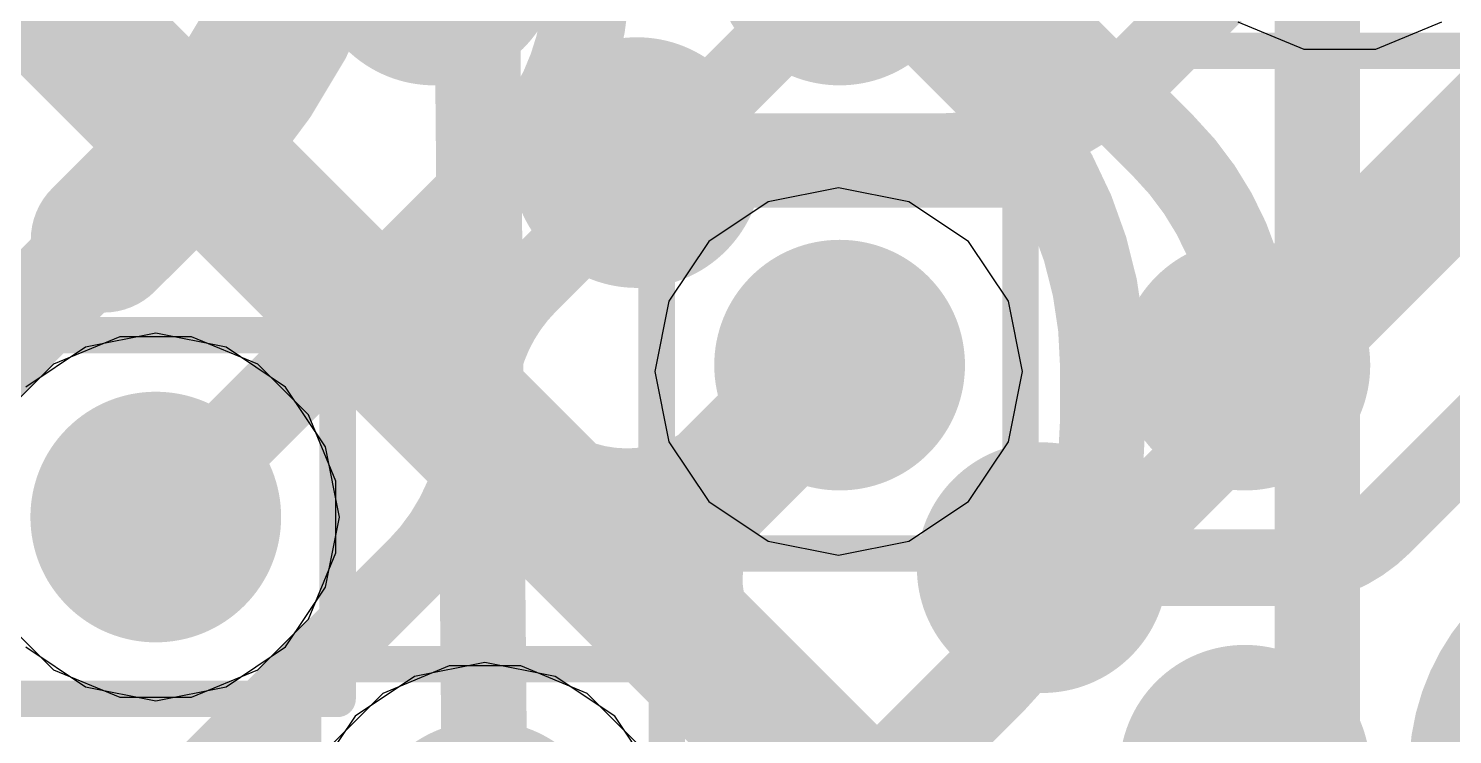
# Model space of a CAD drawing. Header units: inches. Extents: x -6 to 284, y -12 to 154.
# Drawn here: x 60.205 to 62.193, y 10.73 to 11.716 of the extents above; entities that cross this region are included whole.
import ezdxf

# ---------------------------------------------------------------- set-up
doc = ezdxf.new("R2010")
doc.units = ezdxf.units.IN
for name, color, linetype in [('Bottom Layer', 5, 'Continuous'), ('Drill Drawing', 1, 'Continuous'), ('GND-1', 16, 'Continuous'), ('GND-2', 90, 'Continuous'), ('GND-3', 216, 'Continuous'), ('GND-4', 54, 'Continuous'), ('PWR-1', 156, 'Continuous'), ('PWR-2', 130, 'Continuous'), ('Signal L1', 76, 'Continuous'), ('Signal L2', 6, 'Continuous'), ('Top Layer', 1, 'Continuous'), ('Top Paste', 8, 'Continuous'), ('Top Solder', 216, 'Continuous'), ('Via Holes', 16, 'Continuous')]:
    doc.layers.add(name, color=color, linetype=linetype)

# ---------------------------------------------------------------- blocks, each defined once
blk = doc.blocks.new('BGA_565_15_5_14_4__132')
at = {"layer": 'Top Layer'}
h = blk.add_hatch(color=1, dxfattribs=at)
edge = h.paths.add_edge_path()
edge.add_arc((-7.00000124, 3.60000042), 0.12499848, 0, 360)
h = blk.add_hatch(color=1, dxfattribs=at)
edge = h.paths.add_edge_path()
edge.add_arc((-7.400000439999999, 3.20000376), 0.12499848, 0, 360)
h = blk.add_hatch(color=1, dxfattribs=at)
edge = h.paths.add_edge_path()
edge.add_arc((-7.00000124, 3.20000122), 0.12499848, 0, 360)
h = blk.add_hatch(color=1, dxfattribs=at)
edge = h.paths.add_edge_path()
edge.add_arc((-7.00000124, 2.79999948), 0.12499848, 0, 360)
h = blk.add_hatch(color=1, dxfattribs=at)
edge = h.paths.add_edge_path()
edge.add_arc((-7.400000439999999, 2.39999774), 0.12499848, 0, 360)
h = blk.add_hatch(color=1, dxfattribs=at)
edge = h.paths.add_edge_path()
edge.add_arc((-7.00000124, 2.40000028), 0.12499848, 0, 360)
h = blk.add_hatch(color=1, dxfattribs=at)
edge = h.paths.add_edge_path()
edge.add_arc((-6.174999079999999, 2.27499926), 0.12499848, 0, 360)
h = blk.add_hatch(color=1, dxfattribs=at)
edge = h.paths.add_edge_path()
edge.add_arc((-7.00000124, 2.00000108), 0.12499848, 0, 360)
at = {"layer": 'Top Paste'}
h = blk.add_hatch(color=8, dxfattribs=at)
edge = h.paths.add_edge_path()
edge.add_arc((-7.00000124, 3.60000042), 0.12499848, 0, 360)
h = blk.add_hatch(color=8, dxfattribs=at)
edge = h.paths.add_edge_path()
edge.add_arc((-7.400000439999999, 3.20000376), 0.12499848, 0, 360)
h = blk.add_hatch(color=8, dxfattribs=at)
edge = h.paths.add_edge_path()
edge.add_arc((-7.00000124, 3.20000122), 0.12499848, 0, 360)
h = blk.add_hatch(color=8, dxfattribs=at)
edge = h.paths.add_edge_path()
edge.add_arc((-7.00000124, 2.79999948), 0.12499848, 0, 360)
h = blk.add_hatch(color=8, dxfattribs=at)
edge = h.paths.add_edge_path()
edge.add_arc((-7.400000439999999, 2.39999774), 0.12499848, 0, 360)
h = blk.add_hatch(color=8, dxfattribs=at)
edge = h.paths.add_edge_path()
edge.add_arc((-7.00000124, 2.40000028), 0.12499848, 0, 360)
h = blk.add_hatch(color=8, dxfattribs=at)
edge = h.paths.add_edge_path()
edge.add_arc((-6.174999079999999, 2.27499926), 0.12499848, 0, 360)
h = blk.add_hatch(color=8, dxfattribs=at)
edge = h.paths.add_edge_path()
edge.add_arc((-7.00000124, 2.00000108), 0.12499848, 0, 360)
at = {"layer": 'Top Solder'}
h = blk.add_hatch(color=216, dxfattribs=at)
edge = h.paths.add_edge_path()
edge.add_arc((-7.00000124, 3.60000042), 0.17499838, 0, 360)
h = blk.add_hatch(color=216, dxfattribs=at)
edge = h.paths.add_edge_path()
edge.add_arc((-7.400000439999999, 3.20000376), 0.17499838, 0, 360)
h = blk.add_hatch(color=216, dxfattribs=at)
edge = h.paths.add_edge_path()
edge.add_arc((-7.00000124, 3.20000122), 0.17499838, 0, 360)
h = blk.add_hatch(color=216, dxfattribs=at)
edge = h.paths.add_edge_path()
edge.add_arc((-6.174999079999999, 2.9250005), 0.17499838, 0, 360)
h = blk.add_hatch(color=216, dxfattribs=at)
edge = h.paths.add_edge_path()
edge.add_arc((-7.00000124, 2.79999948), 0.17499838, 0, 360)
h = blk.add_hatch(color=216, dxfattribs=at)
edge = h.paths.add_edge_path()
edge.add_arc((-7.400000439999999, 2.39999774), 0.17499838, 0, 360)
h = blk.add_hatch(color=216, dxfattribs=at)
edge = h.paths.add_edge_path()
edge.add_arc((-7.00000124, 2.40000028), 0.17499838, 0, 360)
h = blk.add_hatch(color=216, dxfattribs=at)
edge = h.paths.add_edge_path()
edge.add_arc((-6.174999079999999, 2.27499926), 0.17499838, 0, 360)
h = blk.add_hatch(color=216, dxfattribs=at)
edge = h.paths.add_edge_path()
edge.add_arc((-7.00000124, 2.00000108), 0.17499838, 0, 360)

msp = doc.modelspace()

# ---------------------------------------------------------------- hatches: boundary and pattern name
at = {"layer": 'Bottom Layer'}
h = msp.add_hatch(color=5, dxfattribs=at)
edge = h.paths.add_edge_path()
edge.add_arc((61.3361867, 11.23691682), 0.1499997, 0, 360)
h = msp.add_hatch(color=5, dxfattribs=at)
edge = h.paths.add_edge_path()
edge.add_arc((60.38287644, 11.03370158), 0.1499997, 0, 360)
at = {"layer": 'GND-1'}
h = msp.add_hatch(color=16, dxfattribs=at)
edge = h.paths.add_edge_path()
edge.add_arc((61.3361867, 11.23691682), 0.1499997, 0, 360)
h = msp.add_hatch(color=16, dxfattribs=at)
edge = h.paths.add_edge_path()
edge.add_arc((60.38287644, 11.03370158), 0.1499997, 0, 360)
at = {"layer": 'GND-2'}
h = msp.add_hatch(color=90, dxfattribs=at)
edge = h.paths.add_edge_path()
edge.add_arc((61.3361867, 11.23691682), 0.1499997, 0, 360)
h = msp.add_hatch(color=90, dxfattribs=at)
edge = h.paths.add_edge_path()
edge.add_arc((60.38287644, 11.03370158), 0.1499997, 0, 360)
at = {"layer": 'GND-3'}
h = msp.add_hatch(color=216, dxfattribs=at)
edge = h.paths.add_edge_path()
edge.add_arc((61.3361867, 11.23691682), 0.1499997, 0, 360)
h = msp.add_hatch(color=216, dxfattribs=at)
edge = h.paths.add_edge_path()
edge.add_arc((60.38287644, 11.03370158), 0.1499997, 0, 360)
at = {"layer": 'GND-4'}
h = msp.add_hatch(color=54, dxfattribs=at)
edge = h.paths.add_edge_path()
edge.add_arc((61.3361867, 11.23691682), 0.1499997, 0, 360)
h = msp.add_hatch(color=54, dxfattribs=at)
edge = h.paths.add_edge_path()
edge.add_arc((60.38287644, 11.03370158), 0.1499997, 0, 360)
at = {"layer": 'PWR-1'}
h = msp.add_hatch(color=156, dxfattribs=at)
edge = h.paths.add_edge_path()
edge.add_arc((61.3361867, 11.23691682), 0.1499997, 0, 360)
h = msp.add_hatch(color=156, dxfattribs=at)
edge = h.paths.add_edge_path()
edge.add_arc((60.38287644, 11.03370158), 0.1499997, 0, 360)
at = {"layer": 'PWR-2'}
h = msp.add_hatch(color=130, dxfattribs=at)
edge = h.paths.add_edge_path()
edge.add_arc((61.3361867, 11.23691682), 0.1499997, 0, 360)
h = msp.add_hatch(color=130, dxfattribs=at)
edge = h.paths.add_edge_path()
edge.add_arc((60.38287644, 11.03370158), 0.1499997, 0, 360)
at = {"layer": 'Signal L1'}
h = msp.add_hatch(color=76, dxfattribs=at)
edge = h.paths.add_edge_path()
edge.add_arc((61.3361867, 11.23691682), 0.1499997, 0, 360)
h = msp.add_hatch(color=76, dxfattribs=at)
edge = h.paths.add_edge_path()
edge.add_arc((60.38287644, 11.03370158), 0.1499997, 0, 360)
at = {"layer": 'Signal L2'}
h = msp.add_hatch(color=6, dxfattribs=at)
edge = h.paths.add_edge_path()
edge.add_arc((61.3361867, 11.23691682), 0.1499997, 0, 360)
h = msp.add_hatch(color=6, dxfattribs=at)
edge = h.paths.add_edge_path()
edge.add_arc((60.38287644, 11.03370158), 0.1499997, 0, 360)
at = {"layer": 'Top Layer'}
h = msp.add_hatch(color=1, dxfattribs=at)
edge = h.paths.add_edge_path()
edge.add_arc((61.3361867, 11.23691682), 0.1499997, 0, 360)
h = msp.add_hatch(color=1, dxfattribs=at)
edge = h.paths.add_edge_path()
edge.add_arc((60.38287644, 11.03370158), 0.1499997, 0, 360)
at = {"layer": 'Via Holes'}
h = msp.add_hatch(color=7, dxfattribs=at)
edge = h.paths.add_edge_path()
edge.add_arc((61.3361867, 11.23691682), 0.07499858, 0, 360)
h = msp.add_hatch(color=7, dxfattribs=at)
edge = h.paths.add_edge_path()
edge.add_arc((60.38287644, 11.03370158), 0.07499858, 0, 360)

# ---------------------------------------------------------------- linework, layer by layer
at = {"layer": 'Bottom Layer'}
for points in [[(60.90480326, 11.35750332, 0.10414, 0.10414, 0), (63.12528396, 13.57798148, 0.10414, 0.10414, 0)], [(60.97071372, 10.23997444, 0.10668, 0.10668, 0), (62.78261764, 12.05187836, 0.10668, 0.10668, 0)], [(60.62335602, 11.87864274, 0.2032, 0.2032, -0.1231645508676885), (60.4065086, 11.5171347, 0.2032, 0.2032, 0)], [(60.3101029, 11.420729, 0.2032, 0.2032, 0), (60.4065086, 11.5171347, 0.2032, 0.2032, 0)], [(59.11562726, 10.22625336, 0.14478, 0.14478, 0), (60.3101029, 11.420729, 0.14478, 0.14478, 0)], [(60.83384582, 11.18620572, 0.10414, 0.10414, -0.1989146247763419), (60.90480326, 11.35750332, 0.10414, 0.10414, 0)], [(60.83384836, 11.181207, 0.10414, 0.10414, -0.1985875723925323), (60.7443159, 10.96467454, 0.10414, 0.10414, 0)], [(60.83384582, 11.18620572, 0.10414, 0.10414, 0), (60.83384836, 11.18547674, 0.10414, 0.10414, 0)], [(60.83384836, 11.181207, 0.10414, 0.10414, 0), (60.83384836, 11.18547674, 0.10414, 0.10414, 0)], [(60.04738816, 10.2677468, 0.10414, 0.10414, 0), (60.74404666, 10.9644053, 0.10414, 0.10414, 0)], [(60.7443159, 10.96467454, 0.10414, 0.10414, -0.0003124526319373882), (60.74404666, 10.96440276, 0.10414, 0.10414, 0)]]:
    msp.add_lwpolyline(points, format="xyseb", dxfattribs=at)
for points in [[(60.35570859999999, 11.5171347, 0.1016, 0.1016, 1), (60.45730859999999, 11.5171347, 0.1016, 0.1016, 1)], [(60.35570859999999, 11.5171347, 0.1016, 0.1016, 1), (60.45730859999999, 11.5171347, 0.1016, 0.1016, 1)], [(60.25930289999999, 11.420729, 0.1016, 0.1016, 1), (60.36090289999999, 11.420729, 0.1016, 0.1016, 1)], [(60.2739079, 11.420729, 0.07239, 0.07239, 1), (60.3462979, 11.420729, 0.07239, 0.07239, 1)], [(60.87876825999999, 11.35750332, 0.05207, 0.05207, 1), (60.93083825999999, 11.35750332, 0.05207, 0.05207, 1)], [(60.87876825999999, 11.35750332, 0.05207, 0.05207, 1), (60.93083825999999, 11.35750332, 0.05207, 0.05207, 1)], [(60.80781081999999, 11.18620572, 0.05207, 0.05207, 1), (60.85988081999999, 11.18620572, 0.05207, 0.05207, 1)], [(60.80781081999999, 11.18620572, 0.05207, 0.05207, 1), (60.85988081999999, 11.18620572, 0.05207, 0.05207, 1)], [(60.80781336, 11.18547674, 0.05207, 0.05207, 1), (60.85988335999999, 11.18547674, 0.05207, 0.05207, 1)], [(60.80781336, 11.18547674, 0.05207, 0.05207, 1), (60.85988335999999, 11.18547674, 0.05207, 0.05207, 1)], [(60.80781336, 11.181207, 0.05207, 0.05207, 1), (60.85988335999999, 11.181207, 0.05207, 0.05207, 1)], [(60.80781336, 11.181207, 0.05207, 0.05207, 1), (60.85988335999999, 11.181207, 0.05207, 0.05207, 1)], [(60.71801165999999, 10.9644053, 0.05207, 0.05207, 1), (60.77008166, 10.9644053, 0.05207, 0.05207, 1)], [(60.71801165999999, 10.96440276, 0.05207, 0.05207, 1), (60.77008166, 10.96440276, 0.05207, 0.05207, 1)], [(60.7182809, 10.96467454, 0.05207, 0.05207, 1), (60.77035089999999, 10.96467454, 0.05207, 0.05207, 1)], [(60.7182809, 10.96467454, 0.05207, 0.05207, 1), (60.77035089999999, 10.96467454, 0.05207, 0.05207, 1)]]:
    msp.add_lwpolyline(points, format="xyseb", close=True, dxfattribs=at)
at = {"layer": 'Drill Drawing'}
for points in [[(61.78183731999999, 11.68469342, 0.0508, 0.0508, 0), (61.78183731999999, 12.19269342, 0.0508, 0.0508, 0)], [(61.78183731999999, 11.68469342, 0.0508, 0.0508, 0), (62.28983731999999, 11.68469342, 0.0508, 0.0508, 0)], [(61.08218669999999, 11.49091682, 0.0508, 0.0508, 0), (61.5901867, 11.49091682, 0.0508, 0.0508, 0)], [(61.08218669999999, 10.98291682, 0.0508, 0.0508, 0), (61.08218669999999, 11.49091682, 0.0508, 0.0508, 0)], [(61.5901867, 10.98291682, 0.0508, 0.0508, 0), (61.5901867, 11.49091682, 0.0508, 0.0508, 0)], [(60.12887644, 11.28770158, 0.0508, 0.0508, 0), (60.63687644, 11.28770158, 0.0508, 0.0508, 0)], [(60.63687644, 10.77970158, 0.0508, 0.0508, 0), (60.63687644, 11.28770158, 0.0508, 0.0508, 0)], [(61.08218669999999, 10.98291682, 0.0508, 0.0508, 0), (61.5901867, 10.98291682, 0.0508, 0.0508, 0)], [(60.58849705999999, 10.82808096, 0.0508, 0.0508, 0), (61.09649705999999, 10.82808096, 0.0508, 0.0508, 0)], [(60.58849705999999, 10.32008096, 0.0508, 0.0508, 0), (60.58849705999999, 10.82808096, 0.0508, 0.0508, 0)], [(61.09649705999999, 10.32008096, 0.0508, 0.0508, 0), (61.09649705999999, 10.82808096, 0.0508, 0.0508, 0)], [(60.12887644, 10.77970158, 0.0508, 0.0508, 0), (60.63687644, 10.77970158, 0.0508, 0.0508, 0)]]:
    msp.add_lwpolyline(points, format="xyseb", dxfattribs=at)
for points in [[(61.76913732, 11.68469342, 0.0254, 0.0254, 1), (61.79453732, 11.68469342, 0.0254, 0.0254, 1)], [(61.76913732, 11.68469342, 0.0254, 0.0254, 1), (61.79453732, 11.68469342, 0.0254, 0.0254, 1)], [(61.06948669999999, 11.49091682, 0.0254, 0.0254, 1), (61.0948867, 11.49091682, 0.0254, 0.0254, 1)], [(61.06948669999999, 11.49091682, 0.0254, 0.0254, 1), (61.0948867, 11.49091682, 0.0254, 0.0254, 1)], [(61.57748669999999, 11.49091682, 0.0254, 0.0254, 1), (61.6028867, 11.49091682, 0.0254, 0.0254, 1)], [(61.57748669999999, 11.49091682, 0.0254, 0.0254, 1), (61.6028867, 11.49091682, 0.0254, 0.0254, 1)], [(60.62417644, 11.28770158, 0.0254, 0.0254, 1), (60.64957643999999, 11.28770158, 0.0254, 0.0254, 1)], [(60.62417644, 11.28770158, 0.0254, 0.0254, 1), (60.64957643999999, 11.28770158, 0.0254, 0.0254, 1)], [(61.06948669999999, 10.98291682, 0.0254, 0.0254, 1), (61.0948867, 10.98291682, 0.0254, 0.0254, 1)], [(61.06948669999999, 10.98291682, 0.0254, 0.0254, 1), (61.0948867, 10.98291682, 0.0254, 0.0254, 1)], [(61.57748669999999, 10.98291682, 0.0254, 0.0254, 1), (61.6028867, 10.98291682, 0.0254, 0.0254, 1)], [(61.57748669999999, 10.98291682, 0.0254, 0.0254, 1), (61.6028867, 10.98291682, 0.0254, 0.0254, 1)], [(60.57579706, 10.82808096, 0.0254, 0.0254, 1), (60.60119706, 10.82808096, 0.0254, 0.0254, 1)], [(60.57579706, 10.82808096, 0.0254, 0.0254, 1), (60.60119706, 10.82808096, 0.0254, 0.0254, 1)], [(61.08379706, 10.82808096, 0.0254, 0.0254, 1), (61.10919706, 10.82808096, 0.0254, 0.0254, 1)], [(61.08379706, 10.82808096, 0.0254, 0.0254, 1), (61.10919706, 10.82808096, 0.0254, 0.0254, 1)], [(60.62417644, 10.77970158, 0.0254, 0.0254, 1), (60.64957643999999, 10.77970158, 0.0254, 0.0254, 1)], [(60.62417644, 10.77970158, 0.0254, 0.0254, 1), (60.64957643999999, 10.77970158, 0.0254, 0.0254, 1)]]:
    msp.add_lwpolyline(points, format="xyseb", close=True, dxfattribs=at)
at = {"layer": 'GND-1'}
for p, q in [((61.89331792, 11.72539692), (61.9857917, 11.68709372)), ((62.08588294, 11.68709372), (62.17835672, 11.72539692)), ((61.9857917, 11.68709372), (62.08588294, 11.68709372)), ((60.33283082, 11.28530128), (60.24035703999999, 11.24699808)), ((60.43292206, 11.28530128), (60.33283082, 11.28530128)), ((60.52539583999999, 11.24699808), (60.43292206, 11.28530128)), ((60.24035703999999, 11.24699808), (60.16957993999999, 11.17622098)), ((60.59617294, 11.17622098), (60.52539583999999, 11.24699808)), ((60.63447613999999, 11.0837472), (60.59617294, 11.17622098)), ((60.63447613999999, 10.98365596), (60.63447613999999, 11.0837472)), ((60.59617294, 10.89118218), (60.63447613999999, 10.98365596)), ((60.16957993999999, 10.89118218), (60.24035703999999, 10.82040508)), ((60.52539583999999, 10.82040508), (60.59617294, 10.89118218)), ((60.24035703999999, 10.82040508), (60.33283082, 10.78210188)), ((60.43292206, 10.78210188), (60.52539583999999, 10.82040508)), ((60.79245144, 10.82568066), (60.69997765999999, 10.78737746)), ((60.89254268, 10.82568066), (60.79245144, 10.82568066)), ((60.98501646, 10.78737746), (60.89254268, 10.82568066)), ((60.33283082, 10.78210188), (60.43292206, 10.78210188)), ((60.69997765999999, 10.78737746), (60.62920055999999, 10.71660036)), ((61.05579356, 10.71660036), (60.98501646, 10.78737746))]:
    msp.add_line(p, q, dxfattribs=at)
at = {"layer": 'GND-2'}
for p, q in [((60.33283082, 11.28530128), (60.24035703999999, 11.24699808)), ((60.43292206, 11.28530128), (60.33283082, 11.28530128)), ((60.52539583999999, 11.24699808), (60.43292206, 11.28530128)), ((60.24035703999999, 11.24699808), (60.16957993999999, 11.17622098)), ((60.59617294, 11.17622098), (60.52539583999999, 11.24699808)), ((60.63447613999999, 11.0837472), (60.59617294, 11.17622098)), ((60.63447613999999, 10.98365596), (60.63447613999999, 11.0837472)), ((60.59617294, 10.89118218), (60.63447613999999, 10.98365596)), ((60.16957993999999, 10.89118218), (60.24035703999999, 10.82040508)), ((60.52539583999999, 10.82040508), (60.59617294, 10.89118218)), ((60.24035703999999, 10.82040508), (60.33283082, 10.78210188)), ((60.43292206, 10.78210188), (60.52539583999999, 10.82040508)), ((60.79245144, 10.82568066), (60.69997765999999, 10.78737746)), ((60.89254268, 10.82568066), (60.79245144, 10.82568066)), ((60.98501646, 10.78737746), (60.89254268, 10.82568066)), ((60.33283082, 10.78210188), (60.43292206, 10.78210188)), ((60.69997765999999, 10.78737746), (60.62920055999999, 10.71660036)), ((61.05579356, 10.71660036), (60.98501646, 10.78737746))]:
    msp.add_line(p, q, dxfattribs=at)
at = {"layer": 'GND-3'}
for p, q in [((60.33283082, 11.28530128), (60.24035703999999, 11.24699808)), ((60.43292206, 11.28530128), (60.33283082, 11.28530128)), ((60.52539583999999, 11.24699808), (60.43292206, 11.28530128)), ((60.24035703999999, 11.24699808), (60.16957993999999, 11.17622098)), ((60.59617294, 11.17622098), (60.52539583999999, 11.24699808)), ((60.63447613999999, 11.0837472), (60.59617294, 11.17622098)), ((60.63447613999999, 10.98365596), (60.63447613999999, 11.0837472)), ((60.59617294, 10.89118218), (60.63447613999999, 10.98365596)), ((60.16957993999999, 10.89118218), (60.24035703999999, 10.82040508)), ((60.52539583999999, 10.82040508), (60.59617294, 10.89118218)), ((60.24035703999999, 10.82040508), (60.33283082, 10.78210188)), ((60.43292206, 10.78210188), (60.52539583999999, 10.82040508)), ((60.79245144, 10.82568066), (60.69997765999999, 10.78737746)), ((60.89254268, 10.82568066), (60.79245144, 10.82568066)), ((60.98501646, 10.78737746), (60.89254268, 10.82568066)), ((60.33283082, 10.78210188), (60.43292206, 10.78210188)), ((60.69997765999999, 10.78737746), (60.62920055999999, 10.71660036)), ((61.05579356, 10.71660036), (60.98501646, 10.78737746))]:
    msp.add_line(p, q, dxfattribs=at)
at = {"layer": 'GND-4'}
for p, q in [((60.33283082, 11.28530128), (60.24035703999999, 11.24699808)), ((60.43292206, 11.28530128), (60.33283082, 11.28530128)), ((60.52539583999999, 11.24699808), (60.43292206, 11.28530128)), ((60.24035703999999, 11.24699808), (60.16957993999999, 11.17622098)), ((60.59617294, 11.17622098), (60.52539583999999, 11.24699808)), ((60.63447613999999, 11.0837472), (60.59617294, 11.17622098)), ((60.63447613999999, 10.98365596), (60.63447613999999, 11.0837472)), ((60.59617294, 10.89118218), (60.63447613999999, 10.98365596)), ((60.16957993999999, 10.89118218), (60.24035703999999, 10.82040508)), ((60.52539583999999, 10.82040508), (60.59617294, 10.89118218)), ((60.24035703999999, 10.82040508), (60.33283082, 10.78210188)), ((60.43292206, 10.78210188), (60.52539583999999, 10.82040508)), ((60.79245144, 10.82568066), (60.69997765999999, 10.78737746)), ((60.89254268, 10.82568066), (60.79245144, 10.82568066)), ((60.98501646, 10.78737746), (60.89254268, 10.82568066)), ((60.33283082, 10.78210188), (60.43292206, 10.78210188)), ((60.69997765999999, 10.78737746), (60.62920055999999, 10.71660036)), ((61.05579356, 10.71660036), (60.98501646, 10.78737746))]:
    msp.add_line(p, q, dxfattribs=at)
at = {"layer": 'PWR-1'}
for p, q in [((61.3361867, 11.49344666), (61.23801823999999, 11.47391914)), ((61.43435516, 11.47391914), (61.3361867, 11.49344666)), ((61.23801823999999, 11.47391914), (61.15479259999999, 11.41831092)), ((61.5175808, 11.41831092), (61.43435516, 11.47391914)), ((61.15479259999999, 11.41831092), (61.09918438, 11.33508528)), ((61.57318902, 11.33508528), (61.5175808, 11.41831092)), ((61.09918438, 11.33508528), (61.07965685999999, 11.23691682)), ((61.59271654, 11.23691682), (61.57318902, 11.33508528)), ((60.38287644, 11.29023142), (60.28470797999999, 11.2707039)), ((60.48104489999999, 11.2707039), (60.38287644, 11.29023142)), ((60.28470797999999, 11.2707039), (60.20148234, 11.21509568)), ((60.56427054, 11.21509568), (60.48104489999999, 11.2707039)), ((61.07965685999999, 11.23691682), (61.09918438, 11.13874836)), ((61.57318902, 11.13874836), (61.59271654, 11.23691682)), ((60.61987876, 11.13187004), (60.56427054, 11.21509568)), ((61.09918438, 11.13874836), (61.15479259999999, 11.05552272)), ((61.5175808, 11.05552272), (61.57318902, 11.13874836)), ((60.63940628, 11.03370158), (60.61987876, 11.13187004)), ((61.15479259999999, 11.05552272), (61.23801823999999, 10.9999145)), ((61.43435516, 10.9999145), (61.5175808, 11.05552272)), ((60.61987876, 10.93553312), (60.63940628, 11.03370158)), ((61.23801823999999, 10.9999145), (61.3361867, 10.98038698)), ((61.3361867, 10.98038698), (61.43435516, 10.9999145)), ((60.56427054, 10.85230748), (60.61987876, 10.93553312)), ((60.20148234, 10.85230748), (60.28470797999999, 10.79669926)), ((60.48104489999999, 10.79669926), (60.56427054, 10.85230748)), ((60.84249706, 10.8306108), (60.7443286, 10.81108328)), ((60.94066552, 10.81108328), (60.84249706, 10.8306108)), ((60.28470797999999, 10.79669926), (60.38287644, 10.77717174)), ((60.38287644, 10.77717174), (60.48104489999999, 10.79669926)), ((60.7443286, 10.81108328), (60.66110296, 10.75547506)), ((61.02389116, 10.75547506), (60.94066552, 10.81108328)), ((60.66110296, 10.75547506), (60.60549474, 10.67224942)), ((61.07949937999999, 10.67224942), (61.02389116, 10.75547506))]:
    msp.add_line(p, q, dxfattribs=at)
at = {"layer": 'PWR-2'}
for p, q in [((61.3361867, 11.49344666), (61.23801823999999, 11.47391914)), ((61.43435516, 11.47391914), (61.3361867, 11.49344666)), ((61.23801823999999, 11.47391914), (61.15479259999999, 11.41831092)), ((61.5175808, 11.41831092), (61.43435516, 11.47391914)), ((61.15479259999999, 11.41831092), (61.09918438, 11.33508528)), ((61.57318902, 11.33508528), (61.5175808, 11.41831092)), ((61.09918438, 11.33508528), (61.07965685999999, 11.23691682)), ((61.59271654, 11.23691682), (61.57318902, 11.33508528)), ((60.38287644, 11.29023142), (60.28470797999999, 11.2707039)), ((60.48104489999999, 11.2707039), (60.38287644, 11.29023142)), ((60.28470797999999, 11.2707039), (60.20148234, 11.21509568)), ((60.56427054, 11.21509568), (60.48104489999999, 11.2707039)), ((61.07965685999999, 11.23691682), (61.09918438, 11.13874836)), ((61.57318902, 11.13874836), (61.59271654, 11.23691682)), ((60.61987876, 11.13187004), (60.56427054, 11.21509568)), ((61.09918438, 11.13874836), (61.15479259999999, 11.05552272)), ((61.5175808, 11.05552272), (61.57318902, 11.13874836)), ((60.63940628, 11.03370158), (60.61987876, 11.13187004)), ((61.15479259999999, 11.05552272), (61.23801823999999, 10.9999145)), ((61.43435516, 10.9999145), (61.5175808, 11.05552272)), ((60.61987876, 10.93553312), (60.63940628, 11.03370158)), ((61.23801823999999, 10.9999145), (61.3361867, 10.98038698)), ((61.3361867, 10.98038698), (61.43435516, 10.9999145)), ((60.56427054, 10.85230748), (60.61987876, 10.93553312)), ((60.20148234, 10.85230748), (60.28470797999999, 10.79669926)), ((60.48104489999999, 10.79669926), (60.56427054, 10.85230748)), ((60.84249706, 10.8306108), (60.7443286, 10.81108328)), ((60.94066552, 10.81108328), (60.84249706, 10.8306108)), ((60.28470797999999, 10.79669926), (60.38287644, 10.77717174)), ((60.38287644, 10.77717174), (60.48104489999999, 10.79669926)), ((60.7443286, 10.81108328), (60.66110296, 10.75547506)), ((61.02389116, 10.75547506), (60.94066552, 10.81108328)), ((60.66110296, 10.75547506), (60.60549474, 10.67224942)), ((61.07949937999999, 10.67224942), (61.02389116, 10.75547506))]:
    msp.add_line(p, q, dxfattribs=at)
at = {"layer": 'Signal L1'}
for points in [[(60.82262664, 12.77700518, 0.11938, 0.11938, 0), (60.84249452, 10.57408096, 0.11938, 0.11938, 0)], [(61.2383459, 11.94433222, 0.11938, 0.11938, 0), (61.53762647999999, 11.6450491, 0.11938, 0.11938, 0)], [(62.00443783999999, 10.74764424, 0.11938, 0.11938, 0), (62.00444292, 11.90730156, 0.11938, 0.11938, 0)], [(61.53762647999999, 11.6450491, 0.11938, 0.11938, 0), (61.53843419999999, 11.64423884, 0.11938, 0.11938, 0)], [(61.53843419999999, 11.64423884, 0.11938, 0.11938, -0.1984406865850007), (61.70496421999999, 11.24323634, 0.11938, 0.11938, 0)], [(61.70496168, 11.16960174, 0.11938, 0.11938, 0), (61.70496168, 11.24323634, 0.11938, 0.11938, 0)], [(61.70496421999999, 11.16960174, 0.11938, 0.11938, -0.1984613539294591), (61.55437778, 10.80695324, 0.11938, 0.11938, 0)], [(60.76564427999999, 10.0182172, 0.11938, 0.11938, 0), (61.55437778, 10.8069507, 0.11938, 0.11938, 0)], [(62.1288064, 10.44869132, 0.11938, 0.11938, -0.1997346559367771), (62.00443783999999, 10.74764424, 0.11938, 0.11938, 0)]]:
    msp.add_lwpolyline(points, format="xyseb", dxfattribs=at)
for points in [[(61.50778148, 11.6450491, 0.05969, 0.05969, 1), (61.56747147999999, 11.6450491, 0.05969, 0.05969, 1)], [(61.50778148, 11.6450491, 0.05969, 0.05969, 1), (61.56747147999999, 11.6450491, 0.05969, 0.05969, 1)], [(61.5085892, 11.64423884, 0.05969, 0.05969, 1), (61.5682792, 11.64423884, 0.05969, 0.05969, 1)], [(61.5085892, 11.64423884, 0.05969, 0.05969, 1), (61.5682792, 11.64423884, 0.05969, 0.05969, 1)], [(61.67511668, 11.24323634, 0.05969, 0.05969, 1), (61.73480668, 11.24323634, 0.05969, 0.05969, 1)], [(61.67511922, 11.24323634, 0.05969, 0.05969, 1), (61.73480922, 11.24323634, 0.05969, 0.05969, 1)], [(61.67511668, 11.16960174, 0.05969, 0.05969, 1), (61.73480668, 11.16960174, 0.05969, 0.05969, 1)], [(61.67511922, 11.16960174, 0.05969, 0.05969, 1), (61.73480922, 11.16960174, 0.05969, 0.05969, 1)], [(61.52453277999999, 10.80695324, 0.05969, 0.05969, 1), (61.58422278, 10.80695324, 0.05969, 0.05969, 1)], [(61.52453277999999, 10.8069507, 0.05969, 0.05969, 1), (61.58422278, 10.8069507, 0.05969, 0.05969, 1)], [(61.97459284, 10.74764424, 0.05969, 0.05969, 1), (62.03428284, 10.74764424, 0.05969, 0.05969, 1)], [(61.97459284, 10.74764424, 0.05969, 0.05969, 1), (62.03428284, 10.74764424, 0.05969, 0.05969, 1)]]:
    msp.add_lwpolyline(points, format="xyseb", close=True, dxfattribs=at)
at = {"layer": 'Signal L2'}
for points in [[(61.1667941, 12.17437494, 0.11938, 0.11938, 0), (61.78903568, 11.55213082, 0.11938, 0.11938, 0)], [(60.98403094, 11.7814217, 0.11938, 0.11938, -0.198912367379658), (60.88039385999999, 11.531219, 0.11938, 0.11938, 0)], [(61.78903313999999, 11.55212828, 0.11938, 0.11938, -0.1677253335331182), (61.90897193999999, 11.30657632, 0.11938, 0.11938, 0)], [(60.38287644, 11.03370158, 0.11938, 0.11938, 0), (60.88039385999999, 11.531219, 0.11938, 0.11938, 0)], [(61.90900496, 11.30633756, 0.11938, 0.11938, -0.226867648098651), (61.84230202, 11.11152972, 0.11938, 0.11938, 0)], [(61.90897193999999, 11.30657632, 0.11938, 0.11938, 0), (61.90900242, 11.30633756, 0.11938, 0.11938, 0)], [(60.95154688, 10.22077458, 0.11938, 0.11938, 0), (61.84230202, 11.11152972, 0.11938, 0.11938, 0)]]:
    msp.add_lwpolyline(points, format="xyseb", dxfattribs=at)
for points in [[(61.75918813999999, 11.55212828, 0.05969, 0.05969, 1), (61.81887814, 11.55212828, 0.05969, 0.05969, 1)], [(61.75919068, 11.55213082, 0.05969, 0.05969, 1), (61.81888068, 11.55213082, 0.05969, 0.05969, 1)], [(60.85054886, 11.531219, 0.05969, 0.05969, 1), (60.91023885999999, 11.531219, 0.05969, 0.05969, 1)], [(60.85054886, 11.531219, 0.05969, 0.05969, 1), (60.91023885999999, 11.531219, 0.05969, 0.05969, 1)], [(61.87912694, 11.30657632, 0.05969, 0.05969, 1), (61.93881694, 11.30657632, 0.05969, 0.05969, 1)], [(61.87912694, 11.30657632, 0.05969, 0.05969, 1), (61.93881694, 11.30657632, 0.05969, 0.05969, 1)], [(61.87915741999999, 11.30633756, 0.05969, 0.05969, 1), (61.93884742, 11.30633756, 0.05969, 0.05969, 1)], [(61.87915996, 11.30633756, 0.05969, 0.05969, 1), (61.93884996, 11.30633756, 0.05969, 0.05969, 1)], [(61.81245702, 11.11152972, 0.05969, 0.05969, 1), (61.87214701999999, 11.11152972, 0.05969, 0.05969, 1)], [(61.81245702, 11.11152972, 0.05969, 0.05969, 1), (61.87214701999999, 11.11152972, 0.05969, 0.05969, 1)], [(60.35303144, 11.03370158, 0.05969, 0.05969, 1), (60.41272143999999, 11.03370158, 0.05969, 0.05969, 1)]]:
    msp.add_lwpolyline(points, format="xyseb", close=True, dxfattribs=at)
at = {"layer": 'Top Layer'}
for points in [[(59.46076499999999, 12.52876082, 0.2032, 0.2032, 0), (60.9083237, 11.08120212, 0.2032, 0.2032, 0)], [(61.75259175999999, 11.65544786, 0.10668, 0.10668, 0), (62.03583732, 11.93869342, 0.10668, 0.10668, 0)], [(61.9032544, 11.27777272, 0.10668, 0.10668, 0), (62.30452868, 11.679047, 0.10668, 0.10668, 0)], [(61.72355702, 11.63173188, 0.10668, 0.10668, 0), (61.75259175999999, 11.65544786, 0.10668, 0.10668, 0)], [(61.72355702, 11.63173188, 0.10668, 0.10668, -0.1729188566572432), (61.47705001999999, 11.54385296, 0.10668, 0.10668, 0)], [(61.05473184, 11.5438555, 0.10668, 0.10668, 0), (61.47704748, 11.5438555, 0.10668, 0.10668, 0)], [(61.33628067999999, 11.23686348, 0.2032, 0.2032, 0), (61.33755067999999, 11.23813348, 0.2032, 0.2032, 0)], [(61.33150294, 11.24160058, 0.1778, 0.1778, 0), (61.33807646, 11.2481741, 0.1778, 0.1778, 0)], [(61.9032544, 11.24577634, 0.10668, 0.10668, 0), (61.9032544, 11.27777272, 0.10668, 0.10668, 0)], [(62.09651538, 11.0217585, 0.10668, 0.10668, 0), (62.37127479999999, 11.29651792, 0.10668, 0.10668, 0)], [(61.16721319999999, 11.07731846, 0.1778, 0.1778, 0), (61.33150294, 11.24160058, 0.1778, 0.1778, 0)], [(60.9083237, 11.08120212, 0.1778, 0.1778, -0.04729946483048925), (60.87398543999999, 11.10954598, 0.1778, 0.1778, 0)], [(60.9083237, 11.08120212, 0.2032, 0.2032, 0), (61.14172429999999, 10.84780152, 0.2032, 0.2032, 0)], [(61.16698206, 11.07730068, 0.1778, 0.1778, -0.2986558981103127), (60.9083237, 11.08120212, 0.1778, 0.1778, 0)], [(61.14172429999999, 10.84780152, 0.1778, 0.1778, -0.3489593364775175), (61.16706588, 11.07717114, 0.1778, 0.1778, 0)], [(61.14217134, 11.0522766, 0.1778, 0.1778, 0), (61.16706588, 11.07717114, 0.1778, 0.1778, 0)], [(61.16715224, 11.0774099, 0.1778, 0.1778, -0.0002116942626932581), (61.16698206, 11.07730068, 0.1778, 0.1778, 0)], [(61.16706588, 11.07717114, 0.1778, 0.1778, 0), (61.16721319999999, 11.07731846, 0.1778, 0.1778, 0)], [(61.16706588, 11.07717114, 0.1778, 0.1778, 0), (61.16721065999999, 11.07731592, 0.1778, 0.1778, 0)], [(61.16706588, 11.07717114, 0.1778, 0.1778, -0.0002756224444213062), (61.16721065999999, 11.07731592, 0.1778, 0.1778, 0)], [(61.16721065999999, 11.07731592, 0.1778, 0.1778, 0), (61.16721319999999, 11.07731846, 0.1778, 0.1778, 0)], [(62.09651538, 11.0217585, 0.10668, 0.10668, -0.1983987131124049), (61.95489767999999, 10.9629321, 0.10668, 0.10668, 0)], [(61.62041016, 10.96293464, 0.10668, 0.10668, 0), (61.95489767999999, 10.9629321, 0.10668, 0.10668, 0)], [(61.14172429999999, 10.84780152, 0.2032, 0.2032, 0), (61.4817414, 10.50778442, 0.2032, 0.2032, 0)], [(61.15931379999999, 10.82421762, 0.1778, 0.1778, -0.03972213985805148), (61.14172429999999, 10.84780152, 0.1778, 0.1778, 0)], [(62.17700035999999, 10.67036728, 0.08889999999999999, 0.08889999999999999, -0.2081581672923054), (62.26284982, 10.88709532, 0.08889999999999999, 0.08889999999999999, 0)], [(61.73239113999999, 10.5092373, 0.1778, 0.1778, 0), (61.9032544, 10.68009294, 0.1778, 0.1778, 0)]]:
    msp.add_lwpolyline(points, format="xyseb", dxfattribs=at)
for points in [[(61.72592176, 11.65544786, 0.05333999999999999, 0.05333999999999999, 1), (61.77926176, 11.65544786, 0.05333999999999999, 0.05333999999999999, 1)], [(61.72592176, 11.65544786, 0.05333999999999999, 0.05333999999999999, 1), (61.77926176, 11.65544786, 0.05333999999999999, 0.05333999999999999, 1)], [(61.69688702, 11.63173188, 0.05333999999999999, 0.05333999999999999, 1), (61.75022702, 11.63173188, 0.05333999999999999, 0.05333999999999999, 1)], [(61.69688702, 11.63173188, 0.05333999999999999, 0.05333999999999999, 1), (61.75022702, 11.63173188, 0.05333999999999999, 0.05333999999999999, 1)], [(61.02806183999999, 11.5438555, 0.05333999999999999, 0.05333999999999999, 1), (61.08140183999999, 11.5438555, 0.05333999999999999, 0.05333999999999999, 1)], [(61.45037747999999, 11.5438555, 0.05333999999999999, 0.05333999999999999, 1), (61.50371747999999, 11.5438555, 0.05333999999999999, 0.05333999999999999, 1)], [(61.45038002, 11.54385296, 0.05333999999999999, 0.05333999999999999, 1), (61.50372002, 11.54385296, 0.05333999999999999, 0.05333999999999999, 1)], [(61.28548068, 11.23686348, 0.1016, 0.1016, 1), (61.38708068, 11.23686348, 0.1016, 0.1016, 1)], [(61.28675068, 11.23813348, 0.1016, 0.1016, 1), (61.38835067999999, 11.23813348, 0.1016, 0.1016, 1)], [(61.29362646, 11.2481741, 0.08889999999999999, 0.08889999999999999, 1), (61.38252645999999, 11.2481741, 0.08889999999999999, 0.08889999999999999, 1)], [(61.8765844, 11.27777272, 0.05333999999999999, 0.05333999999999999, 1), (61.9299244, 11.27777272, 0.05333999999999999, 0.05333999999999999, 1)], [(61.8765844, 11.27777272, 0.05333999999999999, 0.05333999999999999, 1), (61.9299244, 11.27777272, 0.05333999999999999, 0.05333999999999999, 1)], [(61.28705294, 11.24160058, 0.08889999999999999, 0.08889999999999999, 1), (61.37595294, 11.24160058, 0.08889999999999999, 0.08889999999999999, 1)], [(61.28705294, 11.24160058, 0.08889999999999999, 0.08889999999999999, 1), (61.37595294, 11.24160058, 0.08889999999999999, 0.08889999999999999, 1)], [(61.8765844, 11.24577634, 0.05333999999999999, 0.05333999999999999, 1), (61.9299244, 11.24577634, 0.05333999999999999, 0.05333999999999999, 1)], [(60.82953543999999, 11.10954598, 0.08889999999999999, 0.08889999999999999, 1), (60.91843544, 11.10954598, 0.08889999999999999, 0.08889999999999999, 1)], [(60.85752369999999, 11.08120212, 0.1016, 0.1016, 1), (60.9591237, 11.08120212, 0.1016, 0.1016, 1)], [(60.85752369999999, 11.08120212, 0.1016, 0.1016, 1), (60.9591237, 11.08120212, 0.1016, 0.1016, 1)], [(60.86387369999999, 11.08120212, 0.08889999999999999, 0.08889999999999999, 1), (60.9527737, 11.08120212, 0.08889999999999999, 0.08889999999999999, 1)], [(60.86387369999999, 11.08120212, 0.08889999999999999, 0.08889999999999999, 1), (60.9527737, 11.08120212, 0.08889999999999999, 0.08889999999999999, 1)], [(61.12253206, 11.07730068, 0.08889999999999999, 0.08889999999999999, 1), (61.21143205999999, 11.07730068, 0.08889999999999999, 0.08889999999999999, 1)], [(61.12253206, 11.07730068, 0.08889999999999999, 0.08889999999999999, 1), (61.21143205999999, 11.07730068, 0.08889999999999999, 0.08889999999999999, 1)], [(61.12261588, 11.07717114, 0.08889999999999999, 0.08889999999999999, 1), (61.21151587999999, 11.07717114, 0.08889999999999999, 0.08889999999999999, 1)], [(61.12261588, 11.07717114, 0.08889999999999999, 0.08889999999999999, 1), (61.21151587999999, 11.07717114, 0.08889999999999999, 0.08889999999999999, 1)], [(61.12261588, 11.07717114, 0.08889999999999999, 0.08889999999999999, 1), (61.21151587999999, 11.07717114, 0.08889999999999999, 0.08889999999999999, 1)], [(61.12261588, 11.07717114, 0.08889999999999999, 0.08889999999999999, 1), (61.21151587999999, 11.07717114, 0.08889999999999999, 0.08889999999999999, 1)], [(61.12261588, 11.07717114, 0.08889999999999999, 0.08889999999999999, 1), (61.21151587999999, 11.07717114, 0.08889999999999999, 0.08889999999999999, 1)], [(61.12270224, 11.0774099, 0.08889999999999999, 0.08889999999999999, 1), (61.21160224, 11.0774099, 0.08889999999999999, 0.08889999999999999, 1)], [(61.12276066, 11.07731592, 0.08889999999999999, 0.08889999999999999, 1), (61.21166065999999, 11.07731592, 0.08889999999999999, 0.08889999999999999, 1)], [(61.12276066, 11.07731592, 0.08889999999999999, 0.08889999999999999, 1), (61.21166065999999, 11.07731592, 0.08889999999999999, 0.08889999999999999, 1)], [(61.12276066, 11.07731592, 0.08889999999999999, 0.08889999999999999, 1), (61.21166065999999, 11.07731592, 0.08889999999999999, 0.08889999999999999, 1)], [(61.12276319999999, 11.07731846, 0.08889999999999999, 0.08889999999999999, 1), (61.2116632, 11.07731846, 0.08889999999999999, 0.08889999999999999, 1)], [(61.12276319999999, 11.07731846, 0.08889999999999999, 0.08889999999999999, 1), (61.2116632, 11.07731846, 0.08889999999999999, 0.08889999999999999, 1)], [(61.12276319999999, 11.07731846, 0.08889999999999999, 0.08889999999999999, 1), (61.2116632, 11.07731846, 0.08889999999999999, 0.08889999999999999, 1)], [(61.09772134, 11.0522766, 0.08889999999999999, 0.08889999999999999, 1), (61.18662133999999, 11.0522766, 0.08889999999999999, 0.08889999999999999, 1)], [(62.06984538, 11.0217585, 0.05333999999999999, 0.05333999999999999, 1), (62.12318538, 11.0217585, 0.05333999999999999, 0.05333999999999999, 1)], [(62.06984538, 11.0217585, 0.05333999999999999, 0.05333999999999999, 1), (62.12318538, 11.0217585, 0.05333999999999999, 0.05333999999999999, 1)], [(61.59374016, 10.96293464, 0.05333999999999999, 0.05333999999999999, 1), (61.64708016, 10.96293464, 0.05333999999999999, 0.05333999999999999, 1)], [(61.92822768, 10.9629321, 0.05333999999999999, 0.05333999999999999, 1), (61.98156768, 10.9629321, 0.05333999999999999, 0.05333999999999999, 1)], [(61.92822768, 10.9629321, 0.05333999999999999, 0.05333999999999999, 1), (61.98156768, 10.9629321, 0.05333999999999999, 0.05333999999999999, 1)], [(61.0909243, 10.84780152, 0.1016, 0.1016, 1), (61.1925243, 10.84780152, 0.1016, 0.1016, 1)], [(61.0909243, 10.84780152, 0.1016, 0.1016, 1), (61.1925243, 10.84780152, 0.1016, 0.1016, 1)], [(61.0972743, 10.84780152, 0.08889999999999999, 0.08889999999999999, 1), (61.18617429999999, 10.84780152, 0.08889999999999999, 0.08889999999999999, 1)], [(61.0972743, 10.84780152, 0.08889999999999999, 0.08889999999999999, 1), (61.18617429999999, 10.84780152, 0.08889999999999999, 0.08889999999999999, 1)], [(61.11486379999999, 10.82421762, 0.08889999999999999, 0.08889999999999999, 1), (61.2037638, 10.82421762, 0.08889999999999999, 0.08889999999999999, 1)], [(61.85880439999999, 10.68009294, 0.08889999999999999, 0.08889999999999999, 1), (61.9477044, 10.68009294, 0.08889999999999999, 0.08889999999999999, 1)]]:
    msp.add_lwpolyline(points, format="xyseb", close=True, dxfattribs=at)

# ---------------------------------------------------------------- block references
at = {"rotation": 225}
msp.add_blockref('BGA_565_15_5_14_4__132', (54.40792014, 8.2759296), dxfattribs=at)

doc.saveas('drawing.dxf')
